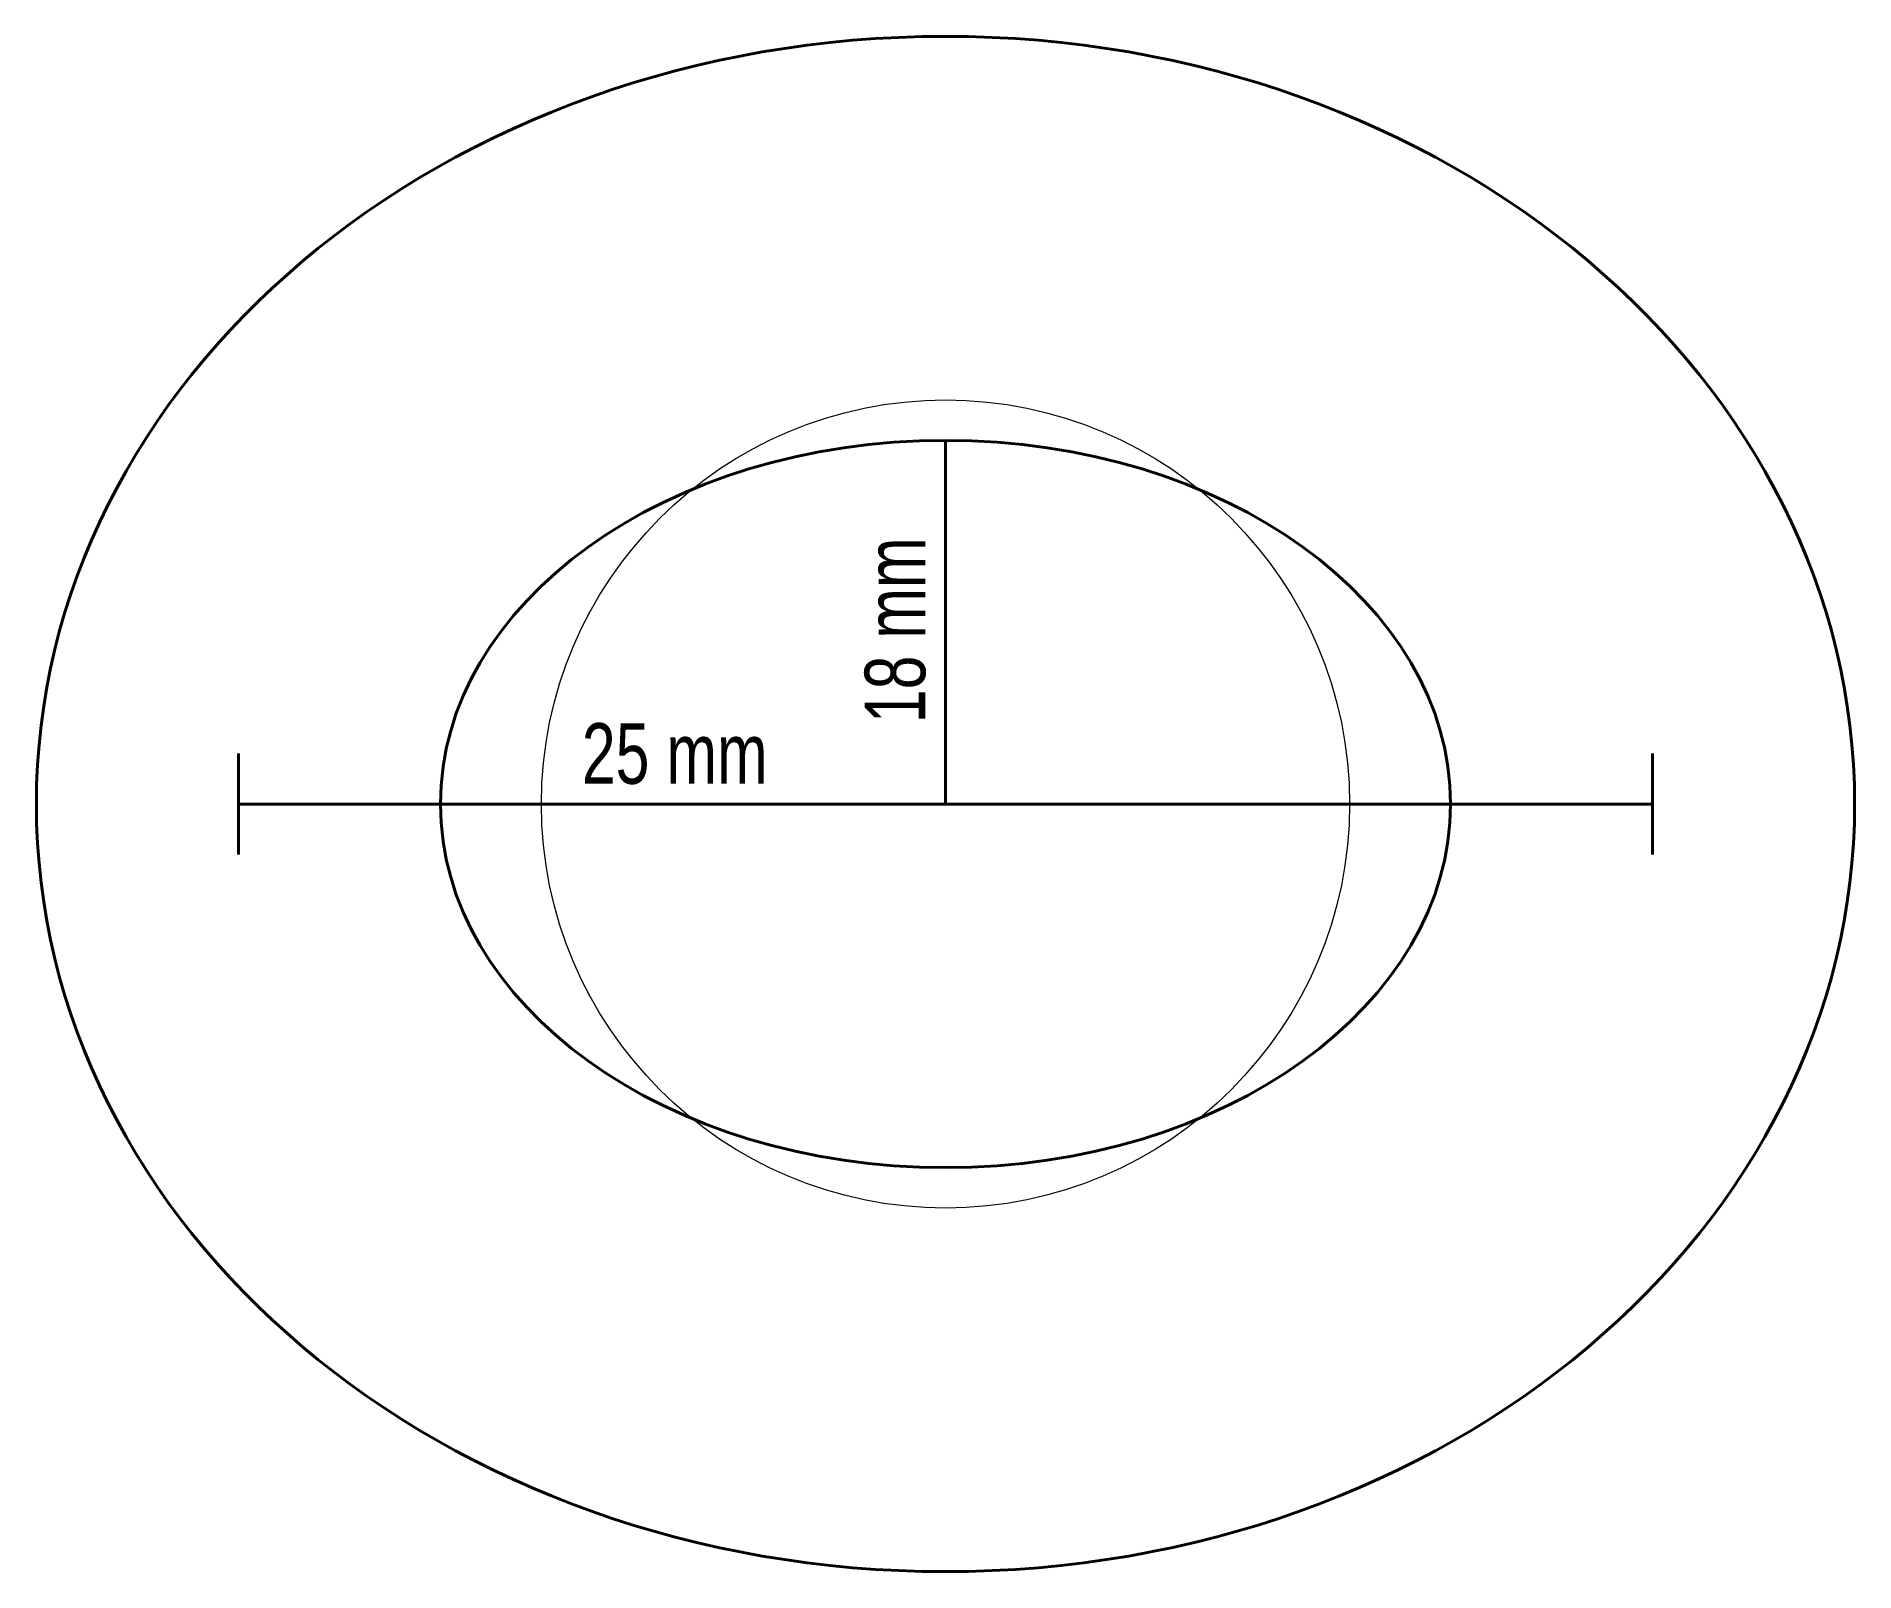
# Model space of a CAD drawing. Header units: millimetres. Extents: x -45 to 45, y -38 to 38.
import ezdxf

# ---------------------------------------------------------------- set-up
doc = ezdxf.new("R2010")
doc.units = ezdxf.units.MM
doc.layers.add('Template', color=7, linetype='CONTINUOUS', lineweight=40)
doc.layers.add('Washer core', color=7, linetype='CONTINUOUS', lineweight=0)
doc.styles.get("Standard").update_dxf_attribs({"font": 'txt', "width": 0.75})

msp = doc.modelspace()

# ---------------------------------------------------------------- linework, layer by layer
at = {"layer": 'Template'}
for p, q in [((0, 0), (0, 18)), ((-35, -2.5), (-35, 2.5)), ((35, -2.5), (35, 2.5)), ((-35, 0), (35, 0))]:
    msp.add_line(p, q, dxfattribs=at)
for major_axis, ratio in [((-45, 0), 0.844444), ((-25, 0), 0.72)]:
    msp.add_ellipse((0, 0), major_axis=major_axis, ratio=ratio, dxfattribs=at)
at = {"layer": 'Washer core'}
msp.add_circle((0, 0), 20, dxfattribs=at)

# ---------------------------------------------------------------- texts
at = {"layer": 'Template', "insert": (-4, 4), "char_height": 3, "width": 100, "attachment_point": 1, "rotation": 90}
msp.add_mtext('18 mm', dxfattribs=at)
at = {"layer": 'Template', "insert": (-18, 4), "char_height": 3, "width": 100, "attachment_point": 1}
msp.add_mtext('25 mm', dxfattribs=at)

doc.saveas('drawing.dxf')
